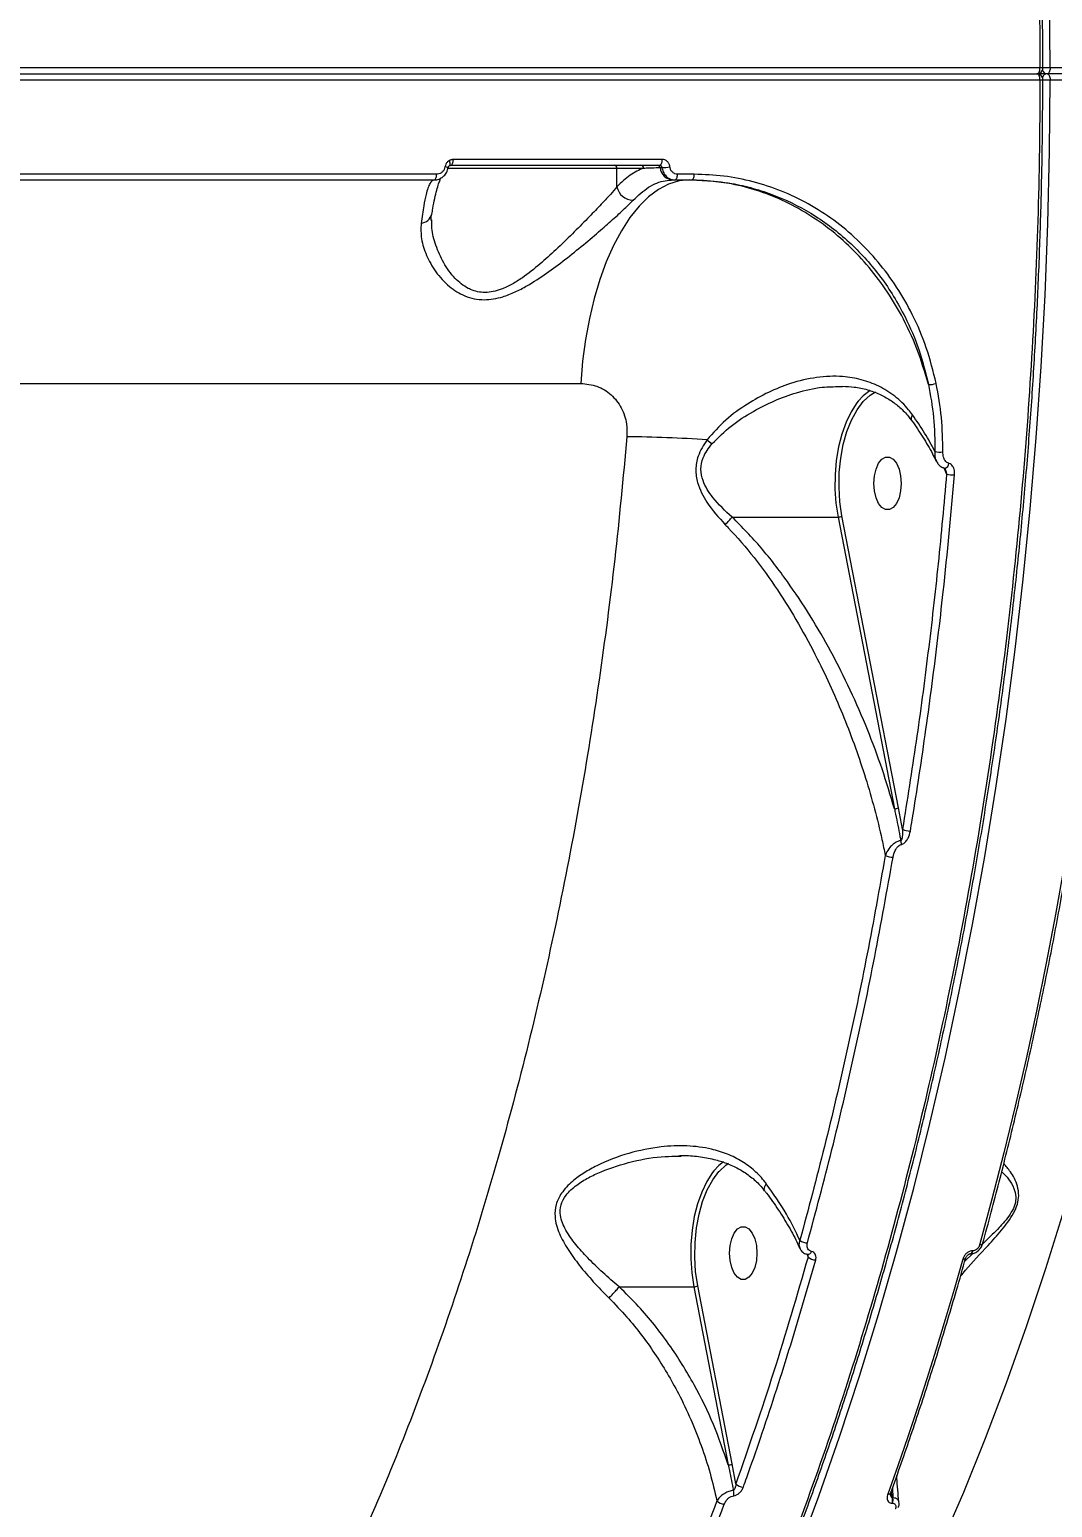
# Model space of a CAD drawing. Header units: millimetres. Extents: x -5238 to 5144, y -3542 to 5092.
# Drawn here: x 989 to 1162.5, y -52.2 to 198.4 of the extents above; entities that cross this region are included whole.
import ezdxf

# ---------------------------------------------------------------- set-up
doc = ezdxf.new("R2010")
doc.units = ezdxf.units.MM
for name, color, linetype in [('DIKOM_ОБЪЕКТ', 7, 'Continuous'), ('DIKOM_РАЗМЕР_ЗОНА', 7, 'Continuous'), ('DIKOM_РАЗМЕР_ОБЪЕКТА', 7, 'Continuous')]:
    doc.layers.add(name, color=color, linetype=linetype)
doc.styles.add('style1', font='arial.ttf', dxfattribs={"width": 0.8})
doc.dimstyles.new('1-50', dxfattribs={"dimtxt": 300, "dimasz": 200, "dimexe": 100, "dimexo": 0, "dimgap": 100, "dimtad": 1, "dimtxsty": 'style1', "dimcen": 200, "dimclrd": 7, "dimclre": 7, "dimclrt": 7, "dimadec": 1, "dimazin": 2, "dimtfac": 1, "dimtmove": 0, "dimatfit": 2, "dimfxl": 0, "dimlwd": 25, "dimlwe": 18, "dimarcsym": 0})

# ---------------------------------------------------------------- blocks, each defined once
blk = doc.blocks.new('*D0')
at = {"layer": 'Defpoints', "color": 0, "transparency": 16777216}
for p in [(2469.51, 3229.24), (-4251.52, -643.28), (-419.57, -643.28)]:
    blk.add_point(p, dxfattribs=at)
at = {"layer": 'DIKOM_РАЗМЕР_ОБЪЕКТА', "color": 7, "lineweight": 18, "transparency": 16777216}
for p, q in [((2469.51, 3229.24), (-4351.52, 3229.24)), ((-419.57, -643.28), (-4351.52, -643.28))]:
    blk.add_line(p, q, dxfattribs=at)
at = {"layer": 'DIKOM_РАЗМЕР_ОБЪЕКТА', "color": 7, "lineweight": 25, "transparency": 16777216}
blk.add_line((-4251.52, 3029.24), (-4251.52, -443.28), dxfattribs=at)
at = {"layer": 'DIKOM_РАЗМЕР_ОБЪЕКТА', "color": 7, "transparency": 16777216}
for points in [[(-4284.86, 3029.24), (-4218.19, 3029.24), (-4251.52, 3229.24)], [(-4284.86, -443.28), (-4218.19, -443.28), (-4251.52, -643.28)]]:
    blk.add_solid(points, dxfattribs=at)
at = {"layer": 'DIKOM_РАЗМЕР_ОБЪЕКТА', "color": 7, "transparency": 16777216, "insert": (-4504.8, 1292.98), "char_height": 300, "attachment_point": 5, "rotation": 90, "style": 'style1'}
blk.add_mtext('3900', dxfattribs=at)
blk = doc.blocks.new('*D1')
at = {"layer": 'Defpoints', "color": 0, "transparency": 16777216}
for p in [(-4787.63, 5091.56), (3144.22, 5091.56), (-2554.16, -2403.28)]:
    blk.add_point(p, dxfattribs=at)
at = {"layer": 'DIKOM_РАЗМЕР_ЗОНА', "color": 7, "lineweight": 18, "transparency": 16777216}
for p, q in [((3144.22, 5091.56), (-4887.63, 5091.56)), ((-2554.16, -2403.28), (-4887.63, -2403.28))]:
    blk.add_line(p, q, dxfattribs=at)
at = {"layer": 'DIKOM_РАЗМЕР_ЗОНА', "color": 7, "lineweight": 25, "transparency": 16777216}
blk.add_line((-4787.63, -2203.28), (-4787.63, 4891.56), dxfattribs=at)
at = {"layer": 'DIKOM_РАЗМЕР_ЗОНА', "color": 7, "transparency": 16777216}
for points in [[(-4820.97, 4891.56), (-4754.3, 4891.56), (-4787.63, 5091.56)], [(-4820.97, -2203.28), (-4754.3, -2203.28), (-4787.63, -2403.28)]]:
    blk.add_solid(points, dxfattribs=at)
at = {"layer": 'DIKOM_РАЗМЕР_ЗОНА', "color": 7, "transparency": 16777216, "insert": (-5040.81, 1344.14), "char_height": 300, "attachment_point": 5, "rotation": 90, "style": 'style1'}
blk.add_mtext('7500', dxfattribs=at)
blk = doc.blocks.new('*D2')
at = {"layer": 'Defpoints', "color": 0, "transparency": 16777216}
for p in [(5144.22, 2720.02), (-4054.16, -903.28), (5144.22, -3441.88)]:
    blk.add_point(p, dxfattribs=at)
at = {"layer": 'DIKOM_РАЗМЕР_ЗОНА', "color": 7, "lineweight": 18, "transparency": 16777216}
for p, q in [((5144.22, 2720.02), (5144.22, -3541.88)), ((-4054.16, -903.28), (-4054.16, -3541.88))]:
    blk.add_line(p, q, dxfattribs=at)
at = {"layer": 'DIKOM_РАЗМЕР_ЗОНА', "color": 7, "lineweight": 25, "transparency": 16777216}
blk.add_line((-3854.16, -3441.88), (4944.22, -3441.88), dxfattribs=at)
at = {"layer": 'DIKOM_РАЗМЕР_ЗОНА', "color": 7, "transparency": 16777216}
for points in [[(-3854.16, -3408.54), (-3854.16, -3475.21), (-4054.16, -3441.88)], [(4944.22, -3408.54), (4944.22, -3475.21), (5144.22, -3441.88)]]:
    blk.add_solid(points, dxfattribs=at)
at = {"layer": 'DIKOM_РАЗМЕР_ЗОНА', "color": 7, "transparency": 16777216, "insert": (545.03, -3188.7), "char_height": 300, "attachment_point": 5, "style": 'style1'}
blk.add_mtext('9200', dxfattribs=at)
blk = doc.blocks.new('*D3')
at = {"layer": 'Defpoints', "color": 0, "transparency": 16777216}
for p in [(3889.93, 2956), (-2405.68, -161.05), (3889.93, -2949.28)]:
    blk.add_point(p, dxfattribs=at)
at = {"layer": 'DIKOM_РАЗМЕР_ОБЪЕКТА', "color": 7, "lineweight": 18, "transparency": 16777216}
for p, q in [((3889.93, 2956), (3889.93, -3049.28)), ((-2405.68, -161.05), (-2405.68, -3049.28))]:
    blk.add_line(p, q, dxfattribs=at)
at = {"layer": 'DIKOM_РАЗМЕР_ОБЪЕКТА', "color": 7, "lineweight": 25, "transparency": 16777216}
blk.add_line((-2205.68, -2949.28), (3689.93, -2949.28), dxfattribs=at)
at = {"layer": 'DIKOM_РАЗМЕР_ОБЪЕКТА', "color": 7, "transparency": 16777216}
for points in [[(-2205.68, -2915.95), (-2205.68, -2982.61), (-2405.68, -2949.28)], [(3689.93, -2915.95), (3689.93, -2982.61), (3889.93, -2949.28)]]:
    blk.add_solid(points, dxfattribs=at)
at = {"layer": 'DIKOM_РАЗМЕР_ОБЪЕКТА', "color": 7, "transparency": 16777216, "insert": (742.13, -2696.01), "char_height": 300, "attachment_point": 5, "style": 'style1'}
blk.add_mtext('6300', dxfattribs=at)

msp = doc.modelspace()

# ---------------------------------------------------------------- linework, layer by layer
at = {"layer": 'DIKOM_ОБЪЕКТ', "color": 7, "linetype": 'Continuous', "lineweight": 15}
for p, q in [((1160.374, 191.95), (545.954, 191.95)), ((545.954, 190.948), (1159.86, 190.948)), ((1161.574, 190.948), (1159.86, 190.948)), ((1160.86, 191.949), (1160.86, 191.949)), ((1576.443, 190.948), (1161.574, 190.948)), ((1576.958, 191.95), (1162.089, 191.95)), ((545.954, 189.946), (1160.374, 189.946)), ((1162.089, 189.946), (1576.958, 189.946)), ((1060.438, 175.448), (1095.849, 175.448)), ((1096.31, 176.413), (1060.87, 176.413)), ((956.217, 172.948), (1057.597, 172.948)), ((1058.026, 173.908), (956.563, 173.908)), ((1059.84, 174.948), (1088.618, 174.948)), ((1059.998, 175.031), (1060.004, 175.034)), ((1088.618, 174.948), (1093.147, 174.948)), ((1088.618, 171.795), (1088.618, 174.948)), ((1095.921, 175.031), (1096.249, 175.031)), ((1098.156, 172.948), (1098.435, 172.948)), ((1098.435, 172.948), (1101.267, 172.948)), ((1101.732, 173.908), (1098.898, 173.908)), ((1057.246, 166.063), (1057.246, 166.192)), ((603.807, 138.446), (1082.465, 138.446)), ((1126.439, 137.889), (1126.873, 137.903)), ((1144.083, 124.13), (1144.536, 123.073)), ((1108.162, 115.781), (1126.114, 115.781)), ((1126.114, 115.781), (1135.681, 66.308)), ((1136.35, 66.484), (1126.784, 115.957)), ((1137.05, 62.825), (1136.35, 66.484)), ((1099.059, 7.372), (1099.495, 7.379)), ((1120.801, -9.204), (1121.025, -9.725)), ((1120.944, -9.256), (1120.943, -9.255)), ((1120.97, -9.291), (1120.988, -9.292)), ((1148.962, -9.12), (1147.635, -10.395)), ((1148.504, -9.182), (1148.532, -9.182)), ((1148.985, -8.657), (1148.957, -8.657)), ((1088.99, -14.759), (1101.643, -14.759)), ((1101.643, -14.759), (1107.486, -44.978)), ((1108.156, -44.802), (1102.313, -14.584)), ((1108.795, -48.162), (1108.156, -44.802)), ((1135.349, -50.559), (1135.155, -49.453)), ((1135.339, -48.934), (1135.438, -50.559)), ((1135.282, -51.459), (1135.371, -51.459)), ((1135.438, -50.559), (1135.349, -50.559))]:
    msp.add_line(p, q, dxfattribs=at)
at = {"layer": 'DIKOM_ОБЪЕКТ', "color": 7, "linetype": 'Continuous', "lineweight": 15, "flags": 128}
for points in [[(1162.089, 191.95), (1161.983, 204.138)], [(1159.86, 190.948), (1159.96, 190.967), (1160.057, 191.024), (1160.146, 191.117), (1160.224, 191.242), (1160.288, 191.394), (1160.335, 191.567), (1160.365, 191.755), (1160.374, 191.95)], [(1160.374, 189.946), (1160.365, 190.141), (1160.335, 190.329), (1160.288, 190.502), (1160.224, 190.654), (1160.146, 190.779), (1160.057, 190.872), (1159.96, 190.929), (1159.86, 190.948)], [(1162.089, 191.95), (1162.08, 191.755), (1162.051, 191.567), (1162.003, 191.394), (1161.939, 191.242), (1161.861, 191.117), (1161.772, 191.024), (1161.675, 190.967), (1161.574, 190.948)], [(1161.574, 190.948), (1161.675, 190.929), (1161.772, 190.872), (1161.861, 190.779), (1161.939, 190.654), (1162.003, 190.502), (1162.051, 190.329), (1162.08, 190.141), (1162.089, 189.946)], [(1119.166, -60.171), (1122.846, -50.296), (1126.377, -40.218), (1129.756, -29.945), (1132.98, -19.486), (1136.046, -8.85), (1138.952, 1.955), (1141.695, 12.919), (1144.274, 24.032), (1146.685, 35.287), (1148.927, 46.672), (1150.997, 58.179), (1152.895, 69.797), (1154.619, 81.518), (1156.166, 93.331), (1157.537, 105.226), (1158.729, 117.193), (1159.741, 129.223), (1160.574, 141.304), (1161.225, 153.427), (1161.695, 165.582), (1161.983, 177.758), (1162.089, 189.946)], [(1060.228, 175.388), (1060.281, 175.424), (1060.318, 175.485), (1060.338, 175.57), (1060.342, 175.675), (1060.328, 175.798), (1060.296, 175.934), (1060.249, 176.081), (1060.187, 176.233)], [(1060.438, 175.448), (1060.521, 175.466), (1060.6, 175.521), (1060.673, 175.609), (1060.738, 175.729), (1060.792, 175.875), (1060.833, 176.042), (1060.859, 176.223), (1060.87, 176.413)], [(1095.849, 175.448), (1095.937, 175.466), (1096.022, 175.521), (1096.101, 175.609), (1096.17, 175.729), (1096.227, 175.875), (1096.271, 176.042), (1096.299, 176.223), (1096.31, 176.413)], [(1057.597, 172.948), (1057.678, 172.966), (1057.757, 173.02), (1057.83, 173.108), (1057.894, 173.227), (1057.948, 173.372), (1057.989, 173.537), (1058.015, 173.718), (1058.026, 173.908)], [(1100.926, 172.948), (1099.149, 172.766), (1097.387, 172.22), (1095.658, 171.317), (1093.976, 170.063), (1092.359, 168.471), (1090.819, 166.556), (1089.371, 164.333), (1088.029, 161.825), (1086.804, 159.053), (1085.708, 156.043), (1084.751, 152.823), (1083.942, 149.421), (1083.287, 145.869), (1082.793, 142.2), (1082.465, 138.446)], [(1098.435, 172.948), (1098.523, 172.966), (1098.608, 173.02), (1098.686, 173.108), (1098.756, 173.227), (1098.814, 173.372), (1098.858, 173.537), (1098.886, 173.718), (1098.898, 173.908)], [(1101.267, 172.948), (1101.355, 172.966), (1101.441, 173.02), (1101.52, 173.108), (1101.59, 173.227), (1101.648, 173.372), (1101.692, 173.537), (1101.72, 173.718), (1101.732, 173.908)], [(1129.53, 135.416), (1129.308, 135.132), (1128.328, 133.621), (1127.473, 131.847), (1126.761, 129.848), (1126.208, 127.668), (1125.826, 125.354), (1125.623, 122.956), (1125.604, 120.526), (1125.769, 118.117), (1126.114, 115.781)], [(1126.784, 115.957), (1126.436, 118.35), (1126.283, 120.819), (1126.329, 123.304), (1126.573, 125.746), (1127.008, 128.084), (1127.625, 130.263), (1128.409, 132.231), (1129.34, 133.938), (1130.396, 135.345), (1130.456, 135.411)], [(1131.541, 137.231), (1130.392, 136.347), (1129.53, 135.416)], [(1130.456, 135.411), (1131.551, 136.417), (1132.491, 136.998)], [(1132.199, 121.489), (1132.292, 122.757), (1132.567, 123.922), (1132.998, 124.89), (1133.553, 125.582), (1134.186, 125.943), (1134.846, 125.943), (1135.479, 125.582), (1136.034, 124.89), (1136.466, 123.922), (1136.74, 122.757), (1136.834, 121.489), (1136.74, 120.221), (1136.466, 119.056), (1136.034, 118.088), (1135.479, 117.395), (1134.846, 117.035), (1134.186, 117.035), (1133.553, 117.395), (1132.998, 118.088), (1132.567, 119.056), (1132.292, 120.221), (1132.199, 121.489)], [(1144.215, 124.061), (1144.27, 124.054), (1144.272, 124.054)], [(1164.497, 56.636), (1163.007, 48.354), (1161.429, 40.133), (1159.762, 31.978), (1158.009, 23.893), (1156.168, 15.88), (1154.242, 7.944), (1152.231, 0.088), (1150.135, -7.685)], [(1106.684, 6.435), (1105.921, 5.806), (1105.059, 4.875)], [(1105.985, 4.871), (1107.081, 5.877), (1107.544, 6.193)], [(1105.059, 4.875), (1104.837, 4.591), (1103.857, 3.08), (1103.002, 1.306), (1102.29, -0.693), (1101.737, -2.873), (1101.355, -5.187), (1101.152, -7.585), (1101.133, -10.015), (1101.298, -12.424), (1101.643, -14.759)], [(1102.313, -14.584), (1101.965, -12.19), (1101.812, -9.721), (1101.858, -7.236), (1102.102, -4.795), (1102.537, -2.457), (1103.154, -0.277), (1103.938, 1.69), (1104.869, 3.398), (1105.925, 4.805), (1105.985, 4.871)], [(1088.418, -144.813), (1092.962, -139.874), (1098.113, -133.895), (1103.167, -127.613), (1108.12, -121.036), (1112.968, -114.168), (1117.706, -107.016), (1122.329, -99.587), (1126.833, -91.888), (1131.214, -83.926), (1135.468, -75.708), (1139.591, -67.242), (1143.579, -58.535), (1147.429, -49.597), (1151.136, -40.435), (1154.698, -31.057), (1158.11, -21.473), (1161.371, -11.691), (1164.476, -1.721)], [(1107.728, -9.052), (1107.821, -7.784), (1108.096, -6.619), (1108.528, -5.651), (1109.082, -4.959), (1109.715, -4.598), (1110.375, -4.598), (1111.008, -4.959), (1111.563, -5.651), (1111.995, -6.619), (1112.269, -7.784), (1112.363, -9.052), (1112.269, -10.32), (1111.995, -11.485), (1111.563, -12.453), (1111.008, -13.145), (1110.375, -13.506), (1109.715, -13.506), (1109.082, -13.145), (1108.528, -12.453), (1108.096, -11.485), (1107.821, -10.32), (1107.728, -9.052)], [(1150.646, -7.478), (1150.641, -7.493), (1150.598, -7.558), (1150.522, -7.612), (1150.417, -7.652), (1150.287, -7.677), (1150.135, -7.685)], [(1121.633, -8.787), (1121.525, -8.981), (1121.397, -9.136), (1121.257, -9.242), (1121.113, -9.294), (1120.999, -9.293)], [(1147.276, -10.074), (1145.811, -15.204), (1144.31, -20.295), (1142.772, -25.344), (1141.199, -30.351), (1139.589, -35.314), (1137.944, -40.234), (1136.263, -45.109), (1134.548, -49.937)]]:
    msp.add_lwpolyline(points, dxfattribs=at)
at = {"layer": 'DIKOM_ОБЪЕКТ', "color": 7, "linetype": 'Continuous', "lineweight": 15}
for centre, radius, start, end in [((1159.86, 191.948), 1, 270, 0.07043), ((1159.86, 189.948), 1, 359.92957, 90), ((1160.522, 153.287), 38.664, 89.49952, 90.21921), ((1161.615, 191.816), 0.869, 196.87929, 267.35342), ((1161.615, 190.08), 0.869, 92.65878, 163.11389), ((1162.112, -228.394), 420.344, 90.00302, 90.17263), ((1160.522, 228.489), 38.543, 269.77978, 270.50156), ((1162.094, 603.308), 413.363, 269.82868, 269.9994), ((1088.14, 174.97), 0.478, 357.34145, 87.06094), ((1092.669, 174.97), 0.479, 357.3558, 87.05409), ((1095.455, 174.979), 0.469, 6.35497, 87.67606), ((1059.119, 172.429), 2.751, 71.24435, 83.13383), ((1098.252, 175.292), 2.345, 186.36843, 267.66902), ((1096.347, 181.193), 6.162, 269.0895, 281.78451), ((1091.41, 172.358), 2.848, 191.38885, 268.91467), ((1055.14, 167.724), 2.152, 276.71011, 344.46377), ((1141.717, 141.215), 2.964, 264.94105, 290.78142), ((1087.702, -116.42), 245.827, 86.22186, 89.39302), ((1132.993, 166.358), 47.45, 232.18464, 233.48397), ((1143.478, 131.4), 4.606, 258.52613, 275.21876), ((1143.971, 124.976), 0.971, 288.11451, 354.18893), ((1145.856, 128.366), 5.455, 255.99957, 270.37113), ((1126.128, 117.092), 1.31, 269.3832, 300.02208), ((1135.695, 67.619), 1.311, 269.39991, 300.01491), ((1138.363, 65.491), 2.972, 243.77835, 270.4686), ((1134.698, 60.207), 2.187, 1.1401, 18.60474), ((1135.437, 61.048), 2.952, 243.82503, 270.19525), ((1120.934, -5.274), 2.063, 231.38831, 269.75873), ((1122.324, -8.205), 2, 229.50715, 270.03863), ((1147.369, -9.572), 0.511, 259.51591, 324.87584), ((1148.368, -8.605), 0.591, 282.70679, 354.93749), ((1148.391, -8.603), 0.597, 283.84142, 354.74515), ((1101.657, -13.449), 1.31, 269.38307, 300.02697), ((1107.5, -43.667), 1.311, 269.39008, 300.01746), ((1106.306, -49.864), 2.139, 350.80114, 15.55624), ((1110.08, -47), 1.733, 222.11703, 269.52471), ((1134.628, -49.423), 0.52, 261.12907, 327.4758), ((1106.847, -49.881), 1.743, 223.14946, 269.16826), ((1133.569, -50.879), 1.809, 341.30617, 10.18272), ((1133.656, -50.879), 1.81, 341.31804, 10.17085)]:
    msp.add_arc(centre, radius, start, end, dxfattribs=at)
for points, knots in [([(992.374, 600.199), (993.525, 599.726), (998.587, 597.647), (1007.406, 592.695), (1018.891, 585.271), (1030.237, 576.419), (1041.415, 566.26), (1052.174, 554.984), (1062.488, 542.665), (1072.341, 529.388), (1081.893, 514.935), (1091.096, 499.308), (1099.91, 482.533), (1108.14, 464.979), (1115.773, 446.726), (1122.807, 427.865), (1129.356, 408.088), (1135.377, 387.427), (1140.834, 365.934), (1145.405, 345.005), (1149.184, 324.798), (1152.271, 305.428), (1154.883, 285.723), (1157.005, 265.732), (1158.617, 245.671), (1159.713, 225.64), (1160.276, 207.772), (1160.346, 196.529), (1160.374, 191.95)], [0, 0, 0, 0, 0.0121465, 0.0534323, 0.0946866, 0.1371394, 0.1796263, 0.2220791, 0.2633332, 0.3046195, 0.3458737, 0.3883263, 0.4308134, 0.4732662, 0.5145203, 0.5558063, 0.5970606, 0.6395131, 0.6820003, 0.7244527, 0.7603585, 0.7963063, 0.8322538, 0.8685423, 0.9048306, 0.9401997, 0.9756491, 1, 1, 1, 1]), ([(1160.843, 191.949), (1160.845, 193.548), (1160.853, 199.022), (1160.695, 208.369), (1160.375, 219.962), (1159.883, 231.497), (1159.235, 242.954), (1158.426, 254.331), (1157.458, 265.634), (1156.331, 276.866), (1155.044, 288.033), (1153.598, 299.135), (1151.992, 310.177), (1150.225, 321.161), (1148.296, 332.092), (1146.206, 342.959), (1143.964, 353.727), (1141.577, 364.351), (1139.05, 374.801), (1136.387, 385.074), (1133.586, 395.173), (1130.647, 405.102), (1127.569, 414.866), (1124.351, 424.466), (1120.993, 433.906), (1117.492, 443.188), (1113.849, 452.314), (1110.062, 461.282), (1106.143, 470.071), (1102.106, 478.643), (1097.964, 486.966), (1093.724, 495.032), (1089.384, 502.844), (1084.942, 510.407), (1080.398, 517.723), (1075.749, 524.796), (1070.995, 531.625), (1066.134, 538.214), (1061.164, 544.563), (1056.085, 550.674), (1050.906, 556.535), (1045.646, 562.123), (1040.325, 567.415), (1034.954, 572.4), (1029.531, 577.081), (1024.056, 581.461), (1018.526, 585.54), (1012.94, 589.321), (1007.297, 592.809), (1001.594, 595.985), (996.719, 598.471), (993.73, 599.778), (992.677, 600.239)], [0, 0, 0, 0, 0.0085099, 0.0291338, 0.0497642, 0.0702963, 0.0907336, 0.1110995, 0.1314172, 0.1517099, 0.1720008, 0.1923087, 0.2126533, 0.233058, 0.2535458, 0.2741398, 0.2947801, 0.3153493, 0.3358166, 0.3562055, 0.3765394, 0.3968417, 0.4171353, 0.4374411, 0.4577771, 0.4781661, 0.4986315, 0.5191961, 0.5398441, 0.5604625, 0.5809656, 0.6013833, 0.6217389, 0.6420557, 0.6623568, 0.6826646, 0.7029954, 0.7233719, 0.7438165, 0.7643523, 0.7849909, 0.8056262, 0.8261609, 0.8466008, 0.8669687, 0.8872873, 0.9075794, 0.9278672, 0.9481697, 0.968506, 0.9888984, 1, 1, 1, 1]), ([(1160.374, 189.946), (1160.346, 185.367), (1160.268, 173.033), (1159.592, 152.965), (1158.185, 129.842), (1156.093, 106.683), (1153.306, 83.57), (1149.813, 60.586), (1145.692, 38.236), (1140.973, 16.584), (1135.696, -4.328), (1129.775, -24.838), (1123.204, -44.856), (1115.99, -64.3), (1108.292, -82.741), (1100.147, -100.14), (1091.603, -116.481), (1082.519, -132.03), (1072.906, -146.697), (1062.784, -160.408), (1052.498, -172.716), (1042.105, -183.654), (1031.663, -193.282), (1020.876, -201.908), (1009.759, -209.392), (999.988, -215.022), (993.905, -217.633), (991.688, -218.586)], [0, 0, 0, 0, 0.0242925, 0.0654477, 0.1066347, 0.1477898, 0.1901404, 0.2325256, 0.2748762, 0.3160315, 0.3572183, 0.3983735, 0.4407243, 0.4831094, 0.5254601, 0.5666153, 0.6078022, 0.6489574, 0.6913079, 0.7336931, 0.7760438, 0.8157172, 0.855419, 0.8950923, 0.9358329, 0.9766038, 1, 1, 1, 1]), ([(991.99, -218.651), (992.542, -218.419), (995.037, -217.371), (999.433, -215.2), (1005.168, -212.135), (1010.842, -208.748), (1016.458, -205.071), (1022.018, -201.095), (1027.519, -196.823), (1032.962, -192.254), (1038.346, -187.39), (1043.673, -182.228), (1048.94, -176.769), (1054.139, -171.022), (1059.258, -165.005), (1064.277, -158.735), (1069.188, -152.223), (1073.988, -145.476), (1078.678, -138.49), (1083.262, -131.264), (1087.74, -123.796), (1092.114, -116.085), (1096.383, -108.129), (1100.552, -99.923), (1104.619, -91.466), (1108.58, -82.765), (1112.424, -73.852), (1116.131, -64.762), (1119.694, -55.517), (1123.111, -46.122), (1126.384, -36.573), (1129.515, -26.868), (1132.505, -17.002), (1135.356, -6.975), (1138.066, 3.218), (1140.639, 13.578), (1143.073, 24.111), (1145.368, 34.813), (1147.518, 45.654), (1149.514, 56.589), (1151.347, 67.583), (1153.016, 78.623), (1154.524, 89.715), (1155.87, 100.863), (1157.057, 112.071), (1158.083, 123.341), (1158.951, 134.676), (1159.658, 146.08), (1160.208, 157.557), (1160.592, 169.108), (1160.818, 179.914), (1160.84, 186.869), (1160.849, 189.947)], [0, 0, 0, 0, 0.0057914, 0.0261835, 0.0465214, 0.0668219, 0.0871008, 0.1073739, 0.1276566, 0.1479601, 0.168301, 0.1886947, 0.2091574, 0.2296981, 0.2502263, 0.2707092, 0.2910998, 0.3114215, 0.3316972, 0.3519497, 0.3722024, 0.3924724, 0.4127809, 0.4331502, 0.4536034, 0.4741637, 0.4947638, 0.5152783, 0.5356924, 0.5560293, 0.5763121, 0.5965644, 0.6168087, 0.6370659, 0.6573538, 0.6776956, 0.6981142, 0.7186329, 0.7392308, 0.7597825, 0.7802199, 0.8005731, 0.8208655, 0.8411201, 0.8613602, 0.8816085, 0.9018809, 0.9222003, 0.9425898, 0.9630727, 0.9836577, 1, 1, 1, 1]), ([(1060.187, 176.233), (1060.08, 176.161), (1059.847, 176.004), (1059.572, 175.632), (1059.49, 175.318), (1059.448, 175.161)], [0, 0, 0, 0, 0.2986491, 0.6490538, 1, 1, 1, 1]), ([(1060.87, 176.413), (1060.802, 176.411), (1060.567, 176.402), (1060.345, 176.304), (1060.187, 176.233)], [0, 0, 0, 0, 0.2879425, 1, 1, 1, 1]), ([(1060.228, 175.388), (1060.277, 175.412), (1060.347, 175.445), (1060.417, 175.447), (1060.438, 175.448)], [0, 0, 0, 0, 0.7050547, 1, 1, 1, 1]), ([(1095.849, 175.448), (1095.897, 175.443), (1095.992, 175.431), (1096.115, 175.345), (1096.206, 175.218), (1096.241, 175.104), (1096.248, 175.04), (1096.249, 175.031)], [0, 0, 0, 0, 0.2402736, 0.4812495, 0.7223402, 0.9627908, 1, 1, 1, 1]), ([(1097.605, 175.161), (1097.602, 175.186), (1097.573, 175.378), (1097.452, 175.721), (1097.155, 176.104), (1096.76, 176.363), (1096.46, 176.397), (1096.31, 176.413)], [0, 0, 0, 0, 0.0372879, 0.2782273, 0.5190738, 0.7595769, 1, 1, 1, 1]), ([(1057.523, 172.948), (1057.308, 172.832), (1056.872, 172.595), (1056.308, 170.858), (1055.809, 168.532), (1055.538, 166.621), (1055.392, 165.587)], [0, 0, 0, 0, 0.2848669, 0.5777547, 0.771568, 1, 1, 1, 1]), ([(1057.235, 167.145), (1057.286, 167.468), (1057.441, 168.46), (1057.715, 169.832), (1058.046, 171.248), (1058.356, 172.291), (1058.611, 172.968), (1058.798, 173.333), (1058.82, 173.362), (1058.829, 173.375)], [0, 0, 0, 0, 0.0857259, 0.2628563, 0.4399676, 0.6147764, 0.7641076, 0.8980973, 1, 1, 1, 1]), ([(1057.597, 172.948), (1057.68, 172.951), (1058.033, 172.962), (1058.637, 173.139), (1059.295, 173.602), (1059.792, 174.248), (1059.929, 174.769), (1059.998, 175.031)], [0, 0, 0, 0, 0.0748889, 0.3151672, 0.5451434, 0.7714947, 1, 1, 1, 1]), ([(1059.448, 175.161), (1059.407, 175.003), (1059.325, 174.687), (1059.029, 174.299), (1058.639, 174.021), (1058.284, 173.916), (1058.076, 173.909), (1058.026, 173.908)], [0, 0, 0, 0, 0.2249702, 0.449591, 0.6803245, 0.9237859, 1, 1, 1, 1]), ([(1060.007, 175.034), (1060.011, 175.056), (1060.021, 175.124), (1060.07, 175.227), (1060.149, 175.333), (1060.223, 175.386), (1060.254, 175.401), (1060.254, 175.401)], [0, 0, 0, 0, 0.1198868, 0.3575025, 0.6334528, 0.9995243, 1, 1, 1, 1]), ([(1093.147, 174.948), (1092.377, 174.604), (1090.823, 173.909), (1089.357, 172.504), (1088.618, 171.795)], [0, 0, 0, 0, 0.4956313, 1, 1, 1, 1]), ([(1091.356, 169.51), (1092.224, 170.31), (1093.986, 171.933), (1096.308, 172.836), (1097.71, 172.921), (1098.156, 172.948)], [0, 0, 0, 0, 0.3984741, 0.80852, 1, 1, 1, 1]), ([(1093.147, 174.948), (1093.288, 174.956), (1093.993, 174.996), (1094.932, 175.027), (1095.708, 175.03), (1095.921, 175.031)], [0, 0, 0, 0, 0.1536569, 0.7683113, 1, 1, 1, 1]), ([(1096.249, 175.031), (1096.256, 174.989), (1096.306, 174.671), (1096.512, 174.099), (1097.014, 173.463), (1097.68, 173.031), (1098.183, 172.976), (1098.435, 172.948)], [0, 0, 0, 0, 0.0371031, 0.2779618, 0.5187492, 0.7593484, 1, 1, 1, 1]), ([(1098.898, 173.908), (1098.748, 173.924), (1098.449, 173.958), (1098.054, 174.217), (1097.758, 174.6), (1097.638, 174.944), (1097.609, 175.135), (1097.605, 175.161)], [0, 0, 0, 0, 0.2404477, 0.4809766, 0.7218811, 0.9628584, 1, 1, 1, 1]), ([(1141.455, 138.263), (1140.847, 140.303), (1139.631, 144.383), (1137.088, 149.79), (1134.194, 154.545), (1131.037, 158.648), (1127.503, 162.324), (1123.619, 165.509), (1119.445, 168.177), (1115.035, 170.297), (1110.438, 171.807), (1105.718, 172.765), (1102.522, 172.887), (1100.926, 172.948)], [0, 0, 0, 0, 0.103376, 0.2067507, 0.2946069, 0.3827359, 0.4705922, 0.5587491, 0.6471801, 0.7353356, 0.823465, 0.9118686, 1, 1, 1, 1]), ([(1101.267, 172.948), (1103.706, 172.822), (1107.401, 172.631), (1112.205, 171.44), (1116.885, 169.832), (1121.337, 167.543), (1125.443, 164.644), (1129.284, 161.355), (1132.698, 157.514), (1135.6, 153.221), (1137.838, 149.173), (1139.962, 144.23), (1140.955, 140.263), (1141.455, 138.263)], [0, 0, 0, 0, 0.131217, 0.1987835, 0.2663499, 0.3975669, 0.4651556, 0.5327441, 0.6634783, 0.7308135, 0.7981501, 0.8982437, 1, 1, 1, 1]), ([(1142.769, 138.444), (1142.259, 140.472), (1141.24, 144.527), (1138.906, 149.98), (1136.129, 154.838), (1132.991, 159.083), (1129.419, 162.892), (1125.443, 166.194), (1121.131, 168.961), (1116.544, 171.16), (1111.737, 172.725), (1106.783, 173.718), (1103.414, 173.844), (1101.732, 173.908)], [0, 0, 0, 0, 0.1009689, 0.201937, 0.2903385, 0.3790222, 0.4674245, 0.5561144, 0.6450897, 0.7337804, 0.822425, 0.9113534, 1, 1, 1, 1]), ([(1088.618, 171.795), (1088.259, 171.375), (1087.432, 170.403), (1085.739, 168.583), (1083.574, 166.33), (1081.068, 163.801), (1078.363, 161.177), (1075.547, 158.633), (1073.061, 156.653), (1070.842, 155.237), (1068.738, 154.218), (1066.233, 153.672), (1064.392, 154.084), (1062.668, 154.898), (1060.92, 156.317), (1059.095, 158.898), (1057.838, 161.833), (1057.184, 164.289), (1057.231, 165.636), (1057.246, 166.063)], [0, 0, 0, 0, 0.0486819, 0.1125216, 0.1780384, 0.2510101, 0.3254747, 0.3930035, 0.4619067, 0.4996141, 0.5382213, 0.5927681, 0.6466466, 0.6563798, 0.7206961, 0.800111, 0.8821719, 0.962685, 1, 1, 1, 1]), ([(1055.392, 165.587), (1055.365, 164.712), (1055.313, 162.962), (1056.23, 160.146), (1057.775, 157.34), (1059.955, 154.914), (1062.287, 153.395), (1064.374, 152.753), (1066.519, 152.532), (1068.918, 152.952), (1071.345, 153.907), (1073.849, 155.221), (1076.704, 157.081), (1079.891, 159.483), (1082.973, 161.969), (1085.779, 164.353), (1088.202, 166.483), (1090.073, 168.201), (1090.968, 169.115), (1091.356, 169.51)], [0, 0, 0, 0, 0.0759088, 0.1519058, 0.2286335, 0.3051886, 0.3688601, 0.4016187, 0.4343307, 0.4904582, 0.5282356, 0.5660843, 0.6308763, 0.6957718, 0.7645213, 0.8332296, 0.8936821, 0.9540619, 1, 1, 1, 1]), ([(1057.126, 166.089), (1057.123, 166.115), (1057.081, 166.522), (1057.151, 166.866), (1057.218, 167.188)], [0, 0, 0, 0, 0.0626788, 1, 1, 1, 1]), ([(1082.465, 138.446), (1083.407, 138.349), (1085.28, 138.157), (1087.705, 136.647), (1089.471, 134.406), (1090.348, 131.842), (1090.319, 130.114), (1090.307, 129.394)], [0, 0, 0, 0, 0.2180233, 0.433242, 0.6437881, 0.8514321, 1, 1, 1, 1]), ([(1138.75, 133.117), (1138.53, 133.407), (1137.638, 134.587), (1135.788, 136.351), (1133.07, 138.064), (1130.077, 139.157), (1126.549, 139.743), (1122.491, 139.583), (1118.25, 138.589), (1114.308, 137.007), (1110.616, 134.932), (1106.967, 132.345), (1104.922, 130.029), (1103.901, 128.873)], [0, 0, 0, 0, 0.0275969, 0.1121791, 0.1968227, 0.2807384, 0.3647053, 0.4782479, 0.5919087, 0.6886547, 0.785421, 0.8928607, 1, 1, 1, 1]), ([(1104.758, 128.223), (1105.8, 129.255), (1107.92, 131.355), (1111.582, 133.682), (1115.322, 135.575), (1119.248, 136.985), (1123.007, 137.887), (1125.445, 137.888), (1126.439, 137.889)], [0, 0, 0, 0, 0.1756951, 0.3573974, 0.5191409, 0.6838574, 0.8710536, 1, 1, 1, 1]), ([(1126.858, 137.962), (1127.537, 137.933), (1128.987, 137.872), (1131.092, 137.417), (1133.139, 136.679), (1134.992, 135.663), (1136.635, 134.377), (1137.83, 133.197), (1138.4, 132.369), (1138.562, 132.133)], [0, 0, 0, 0, 0.1475976, 0.3151094, 0.4782209, 0.636665, 0.7898382, 0.9400651, 1, 1, 1, 1]), ([(1141.455, 138.263), (1141.796, 136.409), (1142.483, 132.676), (1142.535, 128.825), (1142.561, 126.886)], [0, 0, 0, 0, 0.496478, 1, 1, 1, 1]), ([(1143.897, 126.813), (1143.871, 128.768), (1143.82, 132.704), (1143.121, 136.522), (1142.769, 138.444)], [0, 0, 0, 0, 0.4964902, 1, 1, 1, 1]), ([(1138.75, 133.117), (1138.733, 133.089), (1138.681, 133.002), (1138.555, 132.748), (1138.461, 132.411), (1138.567, 132.243), (1138.615, 132.167)], [0, 0, 0, 0, 0.0692922, 0.2141931, 0.6502057, 1, 1, 1, 1]), ([(1142.561, 126.886), (1142.003, 127.932), (1140.881, 130.034), (1139.462, 132.086), (1138.75, 133.117)], [0, 0, 0, 0, 0.4978625, 1, 1, 1, 1]), ([(1138.586, 132.162), (1138.604, 132.139), (1139.322, 131.209), (1140.522, 129.32), (1141.891, 127.057), (1142.523, 125.721), (1142.711, 125.324)], [0, 0, 0, 0, 0.0107599, 0.4190864, 0.8274072, 1, 1, 1, 1]), ([(1090.307, 129.394), (1089.659, 122.454), (1088.365, 108.569), (1085.669, 88.048), (1082.402, 67.632), (1078.493, 47.417), (1073.955, 27.476), (1068.884, 8.247), (1063.311, -10.22), (1057.276, -27.894), (1050.68, -45.062), (1043.523, -61.642), (1035.815, -77.56), (1027.724, -92.471), (1019.287, -106.347), (1010.546, -119.182), (1001.36, -131.183), (991.743, -142.272), (981.717, -152.386), (971.498, -161.309), (961.123, -169.038), (950.633, -175.594), (939.863, -181.083), (928.839, -185.427), (917.593, -188.627), (906.361, -190.458), (898.488, -191.206), (894.403, -191.013), (894.014, -190.995)], [0, 0, 0, 0, 0.0392387, 0.0785077, 0.1177464, 0.1581257, 0.1985381, 0.2389174, 0.2781584, 0.3174296, 0.3566704, 0.3970502, 0.4374629, 0.4778427, 0.5171121, 0.5564118, 0.5956815, 0.6360886, 0.6765283, 0.7169355, 0.7562695, 0.795634, 0.834968, 0.8754395, 0.9159434, 0.956415, 0.9958473, 1, 1, 1, 1]), ([(1103.901, 128.873), (1103.324, 127.979), (1102.326, 126.432), (1101.876, 123.841), (1102.195, 121.717), (1102.928, 119.881), (1104.351, 117.398), (1105.875, 115.709), (1106.984, 114.48)], [0, 0, 0, 0, 0.1914574, 0.3312438, 0.4704817, 0.5835743, 0.6969291, 1, 1, 1, 1]), ([(1108.154, 115.778), (1108.152, 115.779), (1106.987, 116.806), (1105.439, 118.278), (1103.905, 120.436), (1103.117, 122.015), (1102.734, 123.873), (1103.185, 126.168), (1104.177, 127.464), (1104.758, 128.223)], [0, 0, 0, 0, 0.0003188, 0.3168752, 0.4308575, 0.5444539, 0.6783344, 0.811384, 1, 1, 1, 1]), ([(1142.561, 126.886), (1142.525, 126.494), (1142.472, 125.925), (1142.707, 125.491), (1142.78, 125.357)], [0, 0, 0, 0, 0.6900071, 1, 1, 1, 1]), ([(1144.936, 124.878), (1144.81, 124.926), (1144.557, 125.023), (1144.227, 125.399), (1143.949, 125.991), (1143.915, 126.52), (1143.897, 126.813)], [0, 0, 0, 0, 0.1849248, 0.3685727, 0.6500892, 1, 1, 1, 1]), ([(1144.536, 123.073), (1144.079, 117.994), (1143.163, 107.837), (1141.416, 92.715), (1139.418, 77.681), (1137.839, 67.777), (1137.05, 62.825)], [0, 0, 0, 0, 0.249314, 0.4986278, 0.7493145, 1, 1, 1, 1]), ([(1138.387, 62.519), (1138.492, 63.154), (1139.014, 66.329), (1140.318, 74.624), (1142.134, 87.495), (1144.195, 104.428), (1145.285, 116.297), (1145.892, 122.911)], [0, 0, 0, 0, 0.0321659, 0.1608351, 0.4183956, 0.6759567, 1, 1, 1, 1]), ([(1142.769, 125.313), (1142.878, 125.112), (1143.107, 124.692), (1143.625, 124.245), (1144.045, 124.131), (1144.223, 124.083)], [0, 0, 0, 0, 0.3459023, 0.723587, 1, 1, 1, 1]), ([(1144.185, 124.071), (1144.19, 124.068), (1144.198, 124.061), (1144.25, 124.001), (1144.282, 123.93), (1144.299, 123.892)], [0, 0, 0, 0, 0.3058438, 0.6305213, 1, 1, 1, 1]), ([(1144.294, 123.889), (1144.32, 123.833), (1144.425, 123.604), (1144.49, 123.325), (1144.53, 123.109), (1144.536, 123.073)], [0, 0, 0, 0, 0.2154533, 0.8689298, 1, 1, 1, 1]), ([(1145.892, 122.911), (1145.895, 122.964), (1145.917, 123.29), (1145.857, 123.832), (1145.613, 124.385), (1145.302, 124.74), (1145.058, 124.832), (1144.936, 124.878)], [0, 0, 0, 0, 0.0639213, 0.3885847, 0.6455748, 0.8223068, 1, 1, 1, 1]), ([(1106.984, 114.48), (1107.014, 114.51), (1107.229, 114.727), (1107.661, 115.185), (1107.981, 115.571), (1108.154, 115.778)], [0, 0, 0, 0, 0.0699718, 0.500542, 1, 1, 1, 1]), ([(1108.162, 115.781), (1108.16, 115.781), (1108.158, 115.781), (1108.155, 115.78), (1108.154, 115.779), (1108.154, 115.778)], [0, 0, 0, 0, 0.453581, 0.8376702, 1, 1, 1, 1]), ([(1135.681, 66.308), (1135.009, 68.56), (1133.665, 73.065), (1131.147, 79.781), (1128.262, 86.439), (1125.017, 92.881), (1121.463, 99.042), (1117.538, 104.928), (1113.189, 110.632), (1109.837, 114.065), (1108.162, 115.781)], [0, 0, 0, 0, 0.125744, 0.251488, 0.3794608, 0.5074225, 0.6285591, 0.7496656, 0.8748953, 1, 1, 1, 1]), ([(1106.984, 114.48), (1107.153, 114.306), (1108.869, 112.537), (1111.951, 108.947), (1115.903, 103.468), (1119.451, 97.711), (1123.319, 90.512), (1127.269, 81.792), (1130.924, 71.522), (1133.04, 63.676), (1133.948, 59.297), (1134.135, 58.399)], [0, 0, 0, 0, 0.0115183, 0.1169978, 0.2229801, 0.3292411, 0.4351019, 0.6083266, 0.7820036, 0.9552835, 1, 1, 1, 1]), ([(1135.681, 66.308), (1135.745, 65.996), (1136.068, 64.435), (1136.429, 62.633), (1136.723, 61.143), (1136.77, 60.905)], [0, 0, 0, 0, 0.1734936, 0.8674919, 1, 1, 1, 1]), ([(1137.05, 62.825), (1137.057, 62.484), (1137.069, 61.986), (1136.992, 61.396), (1136.917, 61.111), (1136.845, 60.975), (1136.803, 60.926), (1136.78, 60.911), (1136.77, 60.905)], [0, 0, 0, 0, 0.5065784, 0.740278, 0.8952694, 0.953422, 0.9811058, 1, 1, 1, 1]), ([(1136.77, 60.905), (1136.724, 60.896), (1136.505, 60.856), (1136.061, 60.694), (1135.451, 60.308), (1134.784, 59.65), (1134.352, 58.97), (1134.179, 58.515), (1134.135, 58.399)], [0, 0, 0, 0, 0.0398333, 0.1864697, 0.3714827, 0.5855085, 0.8948821, 1, 1, 1, 1]), ([(1135.447, 58.096), (1135.544, 58.49), (1135.689, 59.075), (1136.113, 59.735), (1136.457, 60.071), (1136.724, 60.212), (1136.857, 60.244), (1136.884, 60.25)], [0, 0, 0, 0, 0.4456018, 0.6623339, 0.836492, 0.965743, 1, 1, 1, 1]), ([(1136.884, 60.25), (1136.914, 60.258), (1137.052, 60.291), (1137.33, 60.441), (1137.693, 60.797), (1138.137, 61.492), (1138.287, 62.109), (1138.387, 62.519)], [0, 0, 0, 0, 0.0349249, 0.1620513, 0.3362719, 0.5591609, 1, 1, 1, 1]), ([(1134.135, 58.399), (1133.137, 52.816), (1131.141, 41.649), (1127.674, 25.195), (1123.891, 8.959), (1121.062, -1.604), (1119.647, -6.886)], [0, 0, 0, 0, 0.2490967, 0.4981942, 0.7490963, 1, 1, 1, 1]), ([(1120.926, -7.337), (1122.334, -2.082), (1125.15, 8.429), (1128.936, 24.659), (1132.424, 41.187), (1134.439, 52.46), (1135.447, 58.096)], [0, 0, 0, 0, 0.2490974, 0.498194, 0.7490967, 1, 1, 1, 1]), ([(1150.645, -7.479), (1151.134, -5.693), (1152.55, -0.516), (1154.784, 8.164), (1157.297, 18.602), (1159.66, 29.171), (1161.871, 39.863), (1163.635, 49.081), (1164.635, 54.749), (1164.994, 56.785)], [0, 0, 0, 0, 0.0864693, 0.2507628, 0.4150548, 0.5793455, 0.7436325, 0.9079163, 1, 1, 1, 1]), ([(1113.954, 2.722), (1113.886, 2.811), (1113.284, 3.602), (1111.988, 4.978), (1109.836, 6.575), (1107.371, 7.803), (1104.26, 8.764), (1100.472, 9.242), (1095.736, 9.04), (1090.546, 7.985), (1086.176, 6.34), (1083.03, 4.599), (1080.934, 3.096), (1079.206, 1.294), (1078.183, -0.805), (1077.981, -3.189), (1078.754, -5.783), (1080.278, -8.493), (1082.255, -11.195), (1084.576, -13.927), (1086.35, -15.739), (1087.242, -16.651)], [0, 0, 0, 0, 0.0056308, 0.0501952, 0.0960222, 0.1433424, 0.1917782, 0.2623066, 0.3349978, 0.4257396, 0.5191886, 0.5587295, 0.5987862, 0.6438236, 0.6799325, 0.716077, 0.7691292, 0.8232023, 0.8784529, 0.9388511, 1, 1, 1, 1]), ([(1088.982, -14.763), (1088.981, -14.761), (1088.031, -13.962), (1086.195, -12.36), (1083.728, -9.967), (1081.567, -7.611), (1079.892, -5.257), (1078.93, -2.99), (1079.009, -0.877), (1079.99, 0.969), (1081.696, 2.499), (1083.757, 3.768), (1086.899, 5.227), (1091.255, 6.582), (1095.724, 7.376), (1098.314, 7.373), (1099.059, 7.372)], [0, 0, 0, 0, 0.0001175, 0.089172, 0.1782303, 0.2567043, 0.3349552, 0.4073351, 0.4546503, 0.5018273, 0.5628686, 0.6192671, 0.6757904, 0.8106471, 0.945557, 1, 1, 1, 1]), ([(1099.06, 7.469), (1099.394, 7.482), (1100.662, 7.534), (1102.788, 7.316), (1105.261, 6.837), (1107.495, 6.119), (1109.484, 5.179), (1111.295, 3.954), (1112.685, 2.743), (1113.367, 1.849), (1113.609, 1.532)], [0, 0, 0, 0, 0.0587808, 0.222931, 0.3805755, 0.5149547, 0.6554173, 0.7930501, 0.926729, 1, 1, 1, 1]), ([(1146.897, -12.979), (1147.18, -12.634), (1148.574, -10.939), (1151.011, -8.384), (1153.477, -5.643), (1154.95, -3.79), (1155.929, -2.305), (1156.608, -0.747), (1156.848, 0.864), (1156.596, 2.337), (1156.053, 3.646), (1155.244, 4.982), (1154.615, 5.692), (1154.23, 6.128)], [0, 0, 0, 0, 0.0539246, 0.2654447, 0.3878694, 0.4498662, 0.513667, 0.573363, 0.6331956, 0.7135038, 0.7932218, 0.8731254, 1, 1, 1, 1]), ([(1113.954, 2.722), (1113.932, 2.693), (1113.796, 2.503), (1113.604, 2.15), (1113.513, 1.767), (1113.621, 1.631), (1113.665, 1.575)], [0, 0, 0, 0, 0.0591552, 0.3793649, 0.7474714, 1, 1, 1, 1]), ([(1119.647, -6.886), (1118.929, -5.397), (1117.36, -2.141), (1115.152, 1.012), (1113.954, 2.722)], [0, 0, 0, 0, 0.4574471, 1, 1, 1, 1]), ([(1153.869, 4.73), (1153.891, 4.712), (1154.302, 4.379), (1155.084, 3.519), (1155.936, 2.14), (1156.359, 0.67), (1156.192, -0.784), (1155.553, -2.151), (1154.643, -3.408), (1153.904, -4.241), (1152.742, -5.484), (1151.7, -6.488), (1150.788, -7.365), (1150.619, -7.527)], [0, 0, 0, 0, 0.0091002, 0.1691781, 0.3278753, 0.4403087, 0.521344, 0.602189, 0.684104, 0.76655, 0.780033, 0.9593252, 1, 1, 1, 1]), ([(1113.626, 1.559), (1113.747, 1.411), (1114.615, 0.342), (1116.024, -1.717), (1117.8, -4.597), (1118.98, -6.771), (1119.497, -7.972), (1119.595, -8.2)], [0, 0, 0, 0, 0.0471695, 0.3404638, 0.6348483, 0.9305245, 1, 1, 1, 1]), ([(1119.647, -6.886), (1119.622, -6.956), (1119.511, -7.264), (1119.448, -7.737), (1119.583, -8.055), (1119.637, -8.183)], [0, 0, 0, 0, 0.1510913, 0.6574641, 1, 1, 1, 1]), ([(1121.633, -8.787), (1121.505, -8.745), (1121.251, -8.662), (1120.993, -8.363), (1120.855, -7.966), (1120.86, -7.601), (1120.914, -7.386), (1120.926, -7.337)], [0, 0, 0, 0, 0.2211446, 0.4418671, 0.6744853, 0.9251361, 1, 1, 1, 1]), ([(1148.533, -9.169), (1148.704, -9.16), (1149.091, -9.139), (1149.678, -8.852), (1150.227, -8.354), (1150.552, -7.851), (1150.618, -7.536), (1150.631, -7.476)], [0, 0, 0, 0, 0.1799783, 0.4069523, 0.6587654, 0.9357409, 1, 1, 1, 1]), ([(1121.025, -9.725), (1119.123, -16.282), (1115.313, -29.415), (1110.97, -41.907), (1108.795, -48.162)], [0, 0, 0, 0, 0.4992738, 1, 1, 1, 1]), ([(1119.641, -8.186), (1119.714, -8.341), (1119.889, -8.716), (1120.383, -9.122), (1120.814, -9.222), (1121.004, -9.266)], [0, 0, 0, 0, 0.2823232, 0.6840722, 1, 1, 1, 1]), ([(1120.934, -9.259), (1120.952, -9.302), (1121.003, -9.424), (1121.023, -9.586), (1121.025, -9.699), (1121.025, -9.725)], [0, 0, 0, 0, 0.296535, 0.8384668, 1, 1, 1, 1]), ([(1122.325, -10.204), (1122.337, -10.157), (1122.389, -9.949), (1122.397, -9.594), (1122.264, -9.205), (1122.01, -8.911), (1121.758, -8.828), (1121.633, -8.787)], [0, 0, 0, 0, 0.0733466, 0.3225156, 0.5550275, 0.7774098, 1, 1, 1, 1]), ([(1135.066, -49.703), (1135.66, -48.042), (1137.381, -43.224), (1140.128, -35.113), (1143.256, -25.319), (1145.795, -16.884), (1147.268, -11.693), (1147.786, -9.865)], [0, 0, 0, 0, 0.1293309, 0.3750699, 0.620806, 0.8665366, 1, 1, 1, 1]), ([(1148.957, -8.657), (1148.892, -8.661), (1148.677, -8.671), (1148.284, -8.808), (1147.836, -9.126), (1147.464, -9.57), (1147.339, -9.906), (1147.276, -10.074)], [0, 0, 0, 0, 0.0931392, 0.3038767, 0.530218, 0.7652012, 1, 1, 1, 1]), ([(1147.789, -9.863), (1147.791, -9.853), (1147.804, -9.791), (1147.876, -9.642), (1148.008, -9.464), (1148.156, -9.329), (1148.3, -9.238), (1148.417, -9.192), (1148.486, -9.182), (1148.497, -9.183), (1148.5, -9.183)], [0, 0, 0, 0, 0.0385986, 0.2432038, 0.4197427, 0.5744902, 0.7027436, 0.8322615, 0.9484765, 1, 1, 1, 1]), ([(1150.135, -7.685), (1150.093, -7.8), (1150.007, -8.029), (1149.754, -8.333), (1149.447, -8.553), (1149.176, -8.648), (1149.029, -8.655), (1148.985, -8.657)], [0, 0, 0, 0, 0.2336363, 0.4672943, 0.695527, 0.9086543, 1, 1, 1, 1]), ([(1110.066, -48.733), (1110.261, -48.185), (1111.239, -45.445), (1113.887, -37.801), (1117.872, -25.605), (1120.84, -15.341), (1122.325, -10.204)], [0, 0, 0, 0, 0.0441438, 0.2207218, 0.6100163, 1, 1, 1, 1]), ([(1087.242, -16.651), (1087.275, -16.621), (1087.499, -16.412), (1087.935, -15.976), (1088.521, -15.337), (1088.828, -14.954), (1088.982, -14.763)], [0, 0, 0, 0, 0.0545073, 0.3767386, 0.6883715, 1, 1, 1, 1]), ([(1088.99, -14.759), (1088.989, -14.759), (1088.986, -14.76), (1088.983, -14.761), (1088.982, -14.762), (1088.982, -14.763)], [0, 0, 0, 0, 0.4434073, 0.8216995, 1, 1, 1, 1]), ([(1107.486, -44.978), (1106.702, -42.685), (1105.122, -38.066), (1101.752, -31.187), (1097.538, -24.413), (1093.16, -18.869), (1090.099, -15.852), (1088.99, -14.759)], [0, 0, 0, 0, 0.2061846, 0.4154239, 0.6401057, 0.8695987, 1, 1, 1, 1]), ([(1087.242, -16.651), (1088.276, -17.72), (1091.095, -20.634), (1095.157, -26.035), (1098.659, -31.939), (1101.181, -37.228), (1102.972, -41.737), (1104.481, -46.36), (1105.21, -49.502), (1105.575, -51.073)], [0, 0, 0, 0, 0.1128024, 0.3073764, 0.5062353, 0.6280298, 0.7498293, 0.8749147, 1, 1, 1, 1]), ([(1107.486, -44.978), (1107.552, -45.29), (1107.855, -46.726), (1108.142, -48.165), (1108.366, -49.291)], [0, 0, 0, 0, 0.2174613, 1, 1, 1, 1]), ([(1136.458, -51.247), (1136.305, -49.889), (1136.135, -48.385), (1136.113, -46.905), (1136.111, -46.761)], [0, 0, 0, 0, 0.9025344, 1, 1, 1, 1]), ([(1108.366, -49.291), (1108.115, -49.34), (1107.622, -49.438), (1106.854, -49.808), (1106.156, -50.316), (1105.755, -50.774), (1105.6, -51.031), (1105.575, -51.073)], [0, 0, 0, 0, 0.2233961, 0.4376633, 0.6849739, 0.9488376, 1, 1, 1, 1]), ([(1108.795, -48.162), (1108.78, -48.321), (1108.756, -48.597), (1108.653, -48.943), (1108.542, -49.151), (1108.444, -49.256), (1108.389, -49.281), (1108.366, -49.291)], [0, 0, 0, 0, 0.375634, 0.6517086, 0.8444691, 0.9349386, 1, 1, 1, 1]), ([(1108.417, -50.206), (1108.576, -50.168), (1108.89, -50.091), (1109.357, -49.777), (1109.767, -49.343), (1109.979, -48.966), (1110.057, -48.756), (1110.066, -48.733)], [0, 0, 0, 0, 0.2147706, 0.425928, 0.681724, 0.9641633, 1, 1, 1, 1]), ([(1134.548, -49.937), (1134.538, -49.965), (1134.466, -50.172), (1134.409, -50.528), (1134.477, -50.939), (1134.657, -51.229), (1134.922, -51.421), (1135.162, -51.446), (1135.282, -51.459)], [0, 0, 0, 0, 0.0392222, 0.2871884, 0.4952018, 0.6710028, 0.8352585, 1, 1, 1, 1]), ([(1135.016, -49.99), (1135.015, -49.981), (1135.012, -49.96), (1135.015, -49.835), (1135.063, -49.728), (1135.075, -49.7)], [0, 0, 0, 0, 0.3151394, 0.8208397, 1, 1, 1, 1]), ([(1135.349, -50.559), (1135.327, -50.556), (1135.284, -50.55), (1135.201, -50.493), (1135.114, -50.362), (1135.049, -50.183), (1135.029, -50.051), (1135.021, -49.998)], [0, 0, 0, 0, 0.1028762, 0.2045813, 0.4540012, 0.7780413, 1, 1, 1, 1]), ([(1105.575, -51.073), (1103.34, -57.012), (1098.871, -68.891), (1091.532, -85.859), (1083.775, -102.222), (1078.213, -112.454), (1075.432, -117.571)], [0, 0, 0, 0, 0.2485944, 0.4971897, 0.748596, 1, 1, 1, 1]), ([(1076.61, -118.271), (1079.366, -113.201), (1084.88, -103.062), (1092.634, -86.738), (1100.025, -69.681), (1104.556, -57.643), (1106.821, -51.624)], [0, 0, 0, 0, 0.2485944, 0.4971906, 0.7485946, 1, 1, 1, 1]), ([(1106.821, -51.624), (1106.919, -51.414), (1107.091, -51.046), (1107.522, -50.608), (1107.967, -50.314), (1108.266, -50.242), (1108.417, -50.206)], [0, 0, 0, 0, 0.3291977, 0.5797577, 0.788566, 1, 1, 1, 1]), ([(1135.371, -51.459), (1135.449, -51.467), (1135.605, -51.482), (1135.776, -51.605), (1135.889, -51.79), (1135.929, -52.05), (1135.891, -52.274), (1135.845, -52.405), (1135.838, -52.424)], [0, 0, 0, 0, 0.1673358, 0.3344456, 0.5091283, 0.7130047, 0.9577049, 1, 1, 1, 1]), ([(1136.459, -51.247), (1136.452, -51.175), (1136.434, -50.999), (1136.232, -50.784), (1135.903, -50.608), (1135.594, -50.575), (1135.438, -50.559)], [0, 0, 0, 0, 0.1870779, 0.4571365, 0.7257422, 1, 1, 1, 1]), ([(1136.33, -52.184), (1136.398, -52.013), (1136.518, -51.71), (1136.474, -51.395), (1136.455, -51.257)], [0, 0, 0, 0, 0.5635259, 1, 1, 1, 1])]:
    msp.add_open_spline(points, degree=3, knots=knots, dxfattribs=at)

# ---------------------------------------------------------------- dimensions: what is measured, and where the dimension line sits
at = {"layer": 'DIKOM_РАЗМЕР_ЗОНА'}
dim = msp.add_linear_dim(base=(-4787.635, 5091.556), p1=(-2554.164, -2403.276), p2=(3144.22, 5091.556), angle=90, text='7500', dimstyle='1-50', dxfattribs=at)
dim.commit()
dim.dimension.update_dxf_attribs({"geometry": '*D1', "text_midpoint": (-4787.635, 1344.14), "dimtype": 160})
dim = msp.add_linear_dim(base=(5144.22, -3441.876), p1=(-4054.164, -903.276), p2=(5144.22, 2720.022), text='9200', dimstyle='1-50', dxfattribs=at)
dim.commit()
dim.dimension.update_dxf_attribs({"geometry": '*D2', "text_midpoint": (545.028, -3441.876), "dimtype": 160})
at = {"layer": 'DIKOM_РАЗМЕР_ОБЪЕКТА'}
dim = msp.add_linear_dim(base=(-4251.523, -643.276), p1=(2469.506, 3229.243), p2=(-419.568, -643.276), angle=90, text='3900', dimstyle='1-50', dxfattribs=at)
dim.commit()
dim.dimension.update_dxf_attribs({"geometry": '*D0', "text_midpoint": (-4251.523, 1292.984), "dimtype": 160})
dim = msp.add_linear_dim(base=(3889.931, -2949.281), p1=(-2405.679, -161.052), p2=(3889.931, 2956.002), text='6300', dimstyle='1-50', dxfattribs=at)
dim.commit()
dim.dimension.update_dxf_attribs({"geometry": '*D3', "text_midpoint": (742.126, -2949.281), "dimtype": 160})

doc.saveas('drawing.dxf')
